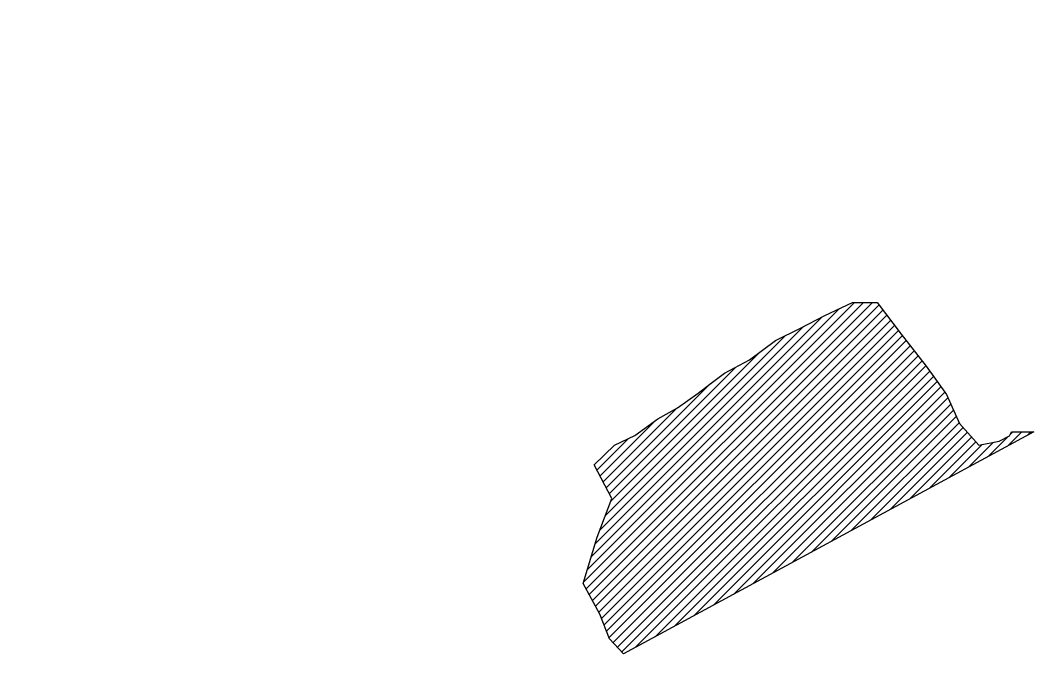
# Model space of a CAD drawing. Header units: feet. Extents: x 19943 to 22668, y 19646 to 21490.
# Drawn here: x 21672 to 22668, y 20052 to 20675 of the extents above; entities that cross this region are included whole.
import ezdxf

# ---------------------------------------------------------------- set-up
doc = ezdxf.new("R2010")
doc.units = ezdxf.units.FT
doc.header["$MEASUREMENT"] = 0
doc.layers.add('V-WETL', color=253, linetype='Continuous')
doc.layers.add('V-WETL-HTCH', color=253, linetype='Continuous')

# ---------------------------------------------------------------- blocks, each defined once
blk = doc.blocks.new('Existing Basemap')
at = {"layer": 'V-WETL-HTCH'}
h = blk.add_hatch(dxfattribs=at)
h.set_pattern_fill('ANSI31', color=256, scale=50, style=0)
h.set_pattern_definition([(45, (0.0085, -0.088), (-4.4194174, 4.4194174), [])])
h.paths.add_polyline_path([(22668.45, 20270.1), (22646.66, 20270.1), (22644.76, 20266.37), (22634.53, 20260.97), (22614.6, 20257.16), (22595.45, 20278.24), (22582.66, 20306.98), (22562.69, 20334.75), (22538.14, 20366.34), (22514.56, 20397.35), (22490.37, 20397.43), (22463.21, 20384.74), (22439.19, 20372.23), (22414.47, 20360.01), (22388.91, 20340.87), (22364.54, 20327.92), (22350.05, 20317.2), (22338.72, 20308.21), (22318.33, 20293.72), (22298.85, 20282.99), (22276.38, 20266.4), (22256.31, 20256.95), (22236.22, 20237.85), (22253.58, 20204.45), (22239.37, 20166.43), (22225.56, 20120.88), (22241.81, 20090.97), (22251.54, 20066.65), (22265.23, 20051.93)])
h.paths.add_polyline_path([(21384.97, 21220.25), (21384.74, 21235.22), (21378.4, 21246.13), (21361.67, 21239.61), (21362.63, 21229.97), (21363.44, 21219.1), (21363.09, 21209.31), (21367.42, 21209.02), (21369.74, 21205.87), (21371.33, 21202.14), (21371.41, 21194.28), (21373.4, 21188.11), (21372.48, 21177.09), (21372.13, 21171.87), (21372.59, 21163), (21370.41, 21144.87), (21371.99, 21134.89), (21380.75, 21130.85), (21380.48, 21135.12), (21380.18, 21144.61), (21382.94, 21157.58), (21383, 21170.18), (21381.79, 21182.63), (21384.41, 21196.2), (21385.19, 21208.42)])
at = {"layer": 'V-WETL'}
blk.add_lwpolyline([(22265.23, 20051.93), (22251.54, 20066.65), (22241.81, 20090.97), (22225.56, 20120.88), (22239.37, 20166.43), (22253.58, 20204.45), (22236.22, 20237.85), (22256.31, 20256.95), (22276.38, 20266.4), (22298.85, 20282.99), (22318.33, 20293.72), (22338.72, 20308.21), (22350.05, 20317.2), (22364.54, 20327.92), (22388.91, 20340.87), (22414.47, 20360.01), (22439.19, 20372.23), (22463.21, 20384.74), (22490.37, 20397.43), (22514.56, 20397.35), (22538.14, 20366.34), (22562.69, 20334.75), (22582.66, 20306.98), (22595.45, 20278.24), (22614.6, 20257.16), (22634.53, 20260.97), (22644.76, 20266.37), (22646.66, 20270.1), (22668.45, 20270.1)], close=True, dxfattribs=at)

msp = doc.modelspace()

# ---------------------------------------------------------------- block references
msp.add_blockref('Existing Basemap', (0, 0))

doc.saveas('drawing.dxf')
